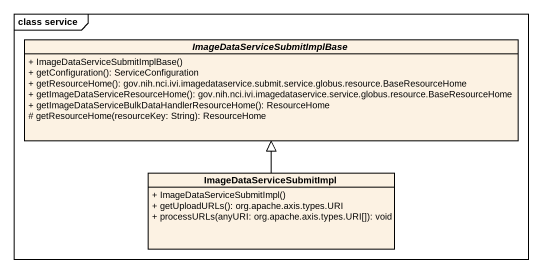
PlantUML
@startuml
mainframe class service
hide circle
hide empty members
skinparam classAttributeIconSize 0
abstract class "ImageDataServiceSubmitImplBase" as ImageDataServiceSubmitImplBa {
  + ImageDataServiceSubmitImplBase()
  + getConfiguration(): ServiceConfiguration
  + getResourceHome(): gov.nih.nci.ivi.imagedataservice.submit.service.globus.resource.BaseResourceHome
  + getImageDataServiceResourceHome(): gov.nih.nci.ivi.imagedataservice.service.globus.resource.BaseResourceHome
  + getImageDataServiceBulkDataHandlerResourceHome(): ResourceHome
  # getResourceHome(resourceKey: String): ResourceHome
}
class ImageDataServiceSubmitImpl {
  + ImageDataServiceSubmitImpl()
  + getUploadURLs(): org.apache.axis.types.URI
  + processURLs(anyURI: org.apache.axis.types.URI[]): void
}
ImageDataServiceSubmitImpl -up-|> ImageDataServiceSubmitImplBa
@enduml
